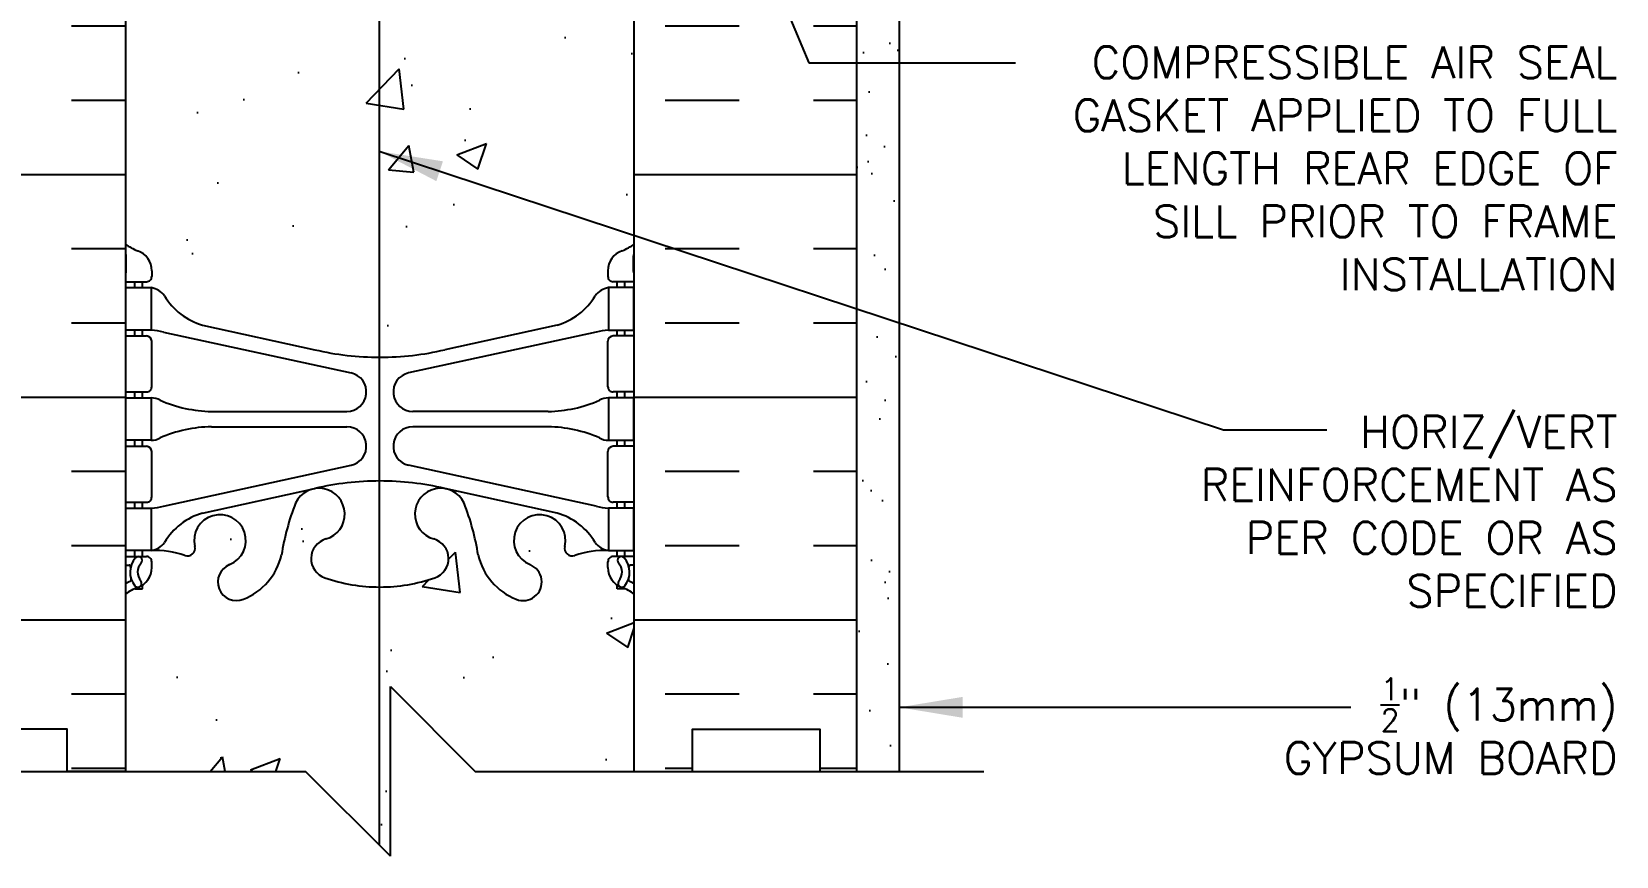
# Model space of a CAD drawing. Header units: inches. Extents: x 2793.9 to 2824.6, y 334.8 to 385.5.
# Drawn here: x 2804.16 to 2822.85, y 356.75 to 366.47 of the extents above; entities that cross this region are included whole.
import ezdxf

# ---------------------------------------------------------------- set-up
doc = ezdxf.new("R2010")
doc.units = ezdxf.units.IN
doc.header["$LTSCALE"] = 0.5
doc.header["$MEASUREMENT"] = 0
for name, color, linetype in [('HATCH', 12, 'CONTINUOUS'), ('line25', 2, 'CONTINUOUS'), ('LINE50', 5, 'CONTINUOUS'), ('LINE65', 3, 'CONTINUOUS'), ('LINE9', 9, 'CONTINUOUS'), ('TEXT', 4, 'CONTINUOUS'), ('Web_Edge', 9, 'CONTINUOUS')]:
    doc.layers.add(name, color=color, linetype=linetype)
doc.styles.add('DIM', font='romans.shx', dxfattribs={"width": 0.7})
doc.styles.get("Standard").update_dxf_attribs({"font": 'romans.shx'})
doc.dimstyles.new('ext_12', dxfattribs={"dimscale": 12, "dimtxt": 0.09375, "dimasz": 0.09375, "dimexe": 0.09375, "dimexo": 0.0625, "dimgap": 0.0625, "dimtad": 1, "dimdec": 1, "dimzin": 3, "dimdsep": 46, "dimlunit": 4, "dimtxsty": 'DIM', "dimcen": 0.09, "dimdle": 0.09375, "dimclrt": 4, "dimadec": 0, "dimazin": 0, "dimtfac": 1, "dimtdec": 1, "dimtmove": 2, "dimatfit": 3, "dimfxl": 1, "dimfrac": 2, "dimtolj": 1, "dimtzin": 0, "dimarcsym": 0})

msp = doc.modelspace()

# ---------------------------------------------------------------- hatches: boundary and pattern name
at = {"layer": 'HATCH'}
h = msp.add_hatch(dxfattribs=at)
h.set_pattern_fill('AR-SAND', color=256, scale=0.5)
h.set_pattern_definition([(37.50000000000001, (85.12762333892897, -147.0838724820486), (-0.03149667905480408, 0.9634118845065793), [0, -0.76, 0, -0.85, 0, -0.8125]), (7.499999999999999, (85.12762333892897, -147.0838724820486), (0.8848883526338636, 1.41107303261487), [0, -0.41, 0, -0.685, 0, -0.2625]), (327.5, (84.51262333892919, -147.0838724820486), (1.557070930875748, 0.002829526768482471), [0, -0.25, 0, -0.9, 0, -1.175]), (317.5, (84.51262333892919, -147.0838724820486), (1.503063302286147, 0.4388377824671247), [0, -0.125, 0, -0.59, 0, -0.675])])
edge = h.paths.add_edge_path()
edge.add_line((2814.390659898897, 376.4829871003002), (2809.515626248244, 376.4829871003002))
edge.add_line((2809.515626248244, 376.4829871003002), (2809.515626248243, 375.9829871003002))
edge.add_arc((2809.578126248243, 375.9829871003002), 0.0625, 89.99999998499231, 180, ccw=False)
edge.add_line((2809.57812624826, 376.0454871003002), (2810.546876248243, 376.0454871003002))
edge.add_line((2810.546876248243, 376.0454871003002), (2810.546876248262, 375.9829871003002))
edge.add_line((2810.546876248262, 375.9829871003002), (2813.890659898562, 375.9829871003002))
edge.add_line((2813.890659898562, 375.9829871003002), (2813.890659898564, 374.1079871003004))
edge.add_line((2813.890659898564, 374.1079871003004), (2813.890659898565, 357.7532429870645))
edge.add_line((2813.890659898565, 357.7532429870645), (2814.390659898565, 357.7532429870645))
edge.add_line((2814.390659898565, 357.7532429870645), (2814.390659898897, 376.4829871003002))
h = msp.add_hatch(dxfattribs=at)
h.set_pattern_fill('AR-SAND', color=256, scale=0.05)
h.set_pattern_definition([(37.50000000000001, (0, 0), (-0.003149667905480408, 0.09634118845065794), [0, -0.07600000000000001, 0, -0.085, 0, -0.08125]), (7.499999999999999, (0, 0), (0.08848883526338636, 0.141107303261487), [0, -0.041, 0, -0.0685, 0, -0.02625]), (327.5, (-0.0615, 0), (0.1557070930875748, 0.0002829526768482471), [0, -0.025, 0, -0.09000000000000001, 0, -0.1175]), (317.5, (-0.0615, 0), (0.1503063302286147, 0.04388377824671247), [0, -0.0125, 0, -0.059, 0, -0.0675])])
h.paths.add_polyline_path([(2809.578126248243, 375.8602344712559, -0.414213562361222), (2809.453126248243, 375.7352344712609), (2806.096141394672, 375.7352344712609), (2806.096141394672, 375.6716107857669), (2805.782539272602, 375.6716107857669), (2805.782539272602, 375.6079871003004), (2809.578126248242, 375.6079871003003)])
h.paths.add_polyline_path([(2802.515661265816, 373.6797786865083), (2802.418642597999, 373.6797786865083), (2802.390662633067, 373.6601869041439), (2802.390662633067, 357.7532429870645), (2802.515661265816, 357.7532429870645)])
h.paths.add_polyline_path([(2802.640659898565, 373.6797786865083), (2802.515661265816, 373.6797786865083), (2802.515661265816, 357.7532429870645), (2802.640659898565, 357.7532429870645)])
edge = h.paths.add_edge_path()
edge.add_line((2805.265659898565, 375.4987482450832), (2805.328159898566, 375.5533676726928))
edge.add_line((2805.328159898566, 375.5533676726928), (2805.328159898566, 375.5686253693806))
edge.add_arc((2805.265659898566, 375.5686253693805), 0.0625000000000204, 1.042204158021965e-10, 116.5650511771013)
edge.add_line((2805.237709048847, 375.624527068818), (2802.515661265816, 374.2635031773025))
edge.add_line((2802.515661265816, 374.2635031773025), (2802.515661265816, 373.7110286865083))
edge.add_line((2802.515661265816, 373.7110286865083), (2802.640659898565, 373.7110286865083))
edge.add_line((2802.640659898565, 373.7110286865083), (2802.640659898565, 374.1862482450832))
edge.add_line((2802.640659898565, 374.1862482450832), (2805.265659898565, 375.4987482450832))
edge = h.paths.add_edge_path()
edge.add_line((2805.328159898566, 375.5533676726934), (2805.390659898564, 375.6079871003))
edge.add_line((2805.390659898564, 375.6079871003), (2805.390659898564, 375.6716107857665))
edge.add_line((2805.390659898564, 375.6716107857665), (2805.052367985557, 375.6716107857669))
edge.add_line((2805.052367985557, 375.6716107857669), (2802.390662633067, 374.3407581095219))
edge.add_line((2802.390662633067, 374.3407581095219), (2802.390662633067, 373.7110286865083))
edge.add_line((2802.390662633067, 373.7110286865083), (2802.515661265816, 373.7110286865083))
edge.add_line((2802.515661265816, 373.7110286865083), (2802.515661265816, 374.2635031773025))
edge.add_line((2802.515661265816, 374.2635031773025), (2805.237709048847, 375.624527068818))
edge.add_arc((2805.265659898566, 375.5686253693805), 0.06250000000002057, 1.0419398677186109e-10, 116.56505117710131, ccw=False)
edge.add_line((2805.328159898566, 375.5686253693806), (2805.328159898566, 375.5533676726934))
h = msp.add_hatch(dxfattribs=at)
h.set_pattern_fill('INSUL', color=256, scale=7)
h.set_pattern_definition([(0, (85.12762333892897, -147.0838724820486), (0, 2.625), []), (0, (85.12762333892897, -146.2088724820486), (0, 2.625), [0.875, -0.875]), (0, (85.12762333892897, -145.3338724820486), (0, 2.625), [0.875, -0.875])])
h.paths.add_polyline_path([(2805.265659898565, 375.4987482450832), (2802.640659898565, 374.1862482450832), (2802.640659898565, 357.7532429870645), (2803.078159898565, 357.7532429870645), (2803.078159898565, 358.2532429870645), (2804.578159898565, 358.2532429870645), (2804.578159898565, 357.7532429870645), (2805.265659898565, 357.7532429870645)])
h.paths.add_polyline_path([(2813.890659898562, 375.6079871003002), (2811.265659898565, 375.6079871003002), (2811.265659898565, 357.7532429870645), (2811.953159898565, 357.7532429870645), (2811.953159898565, 358.2532429870645), (2813.453159898565, 358.2532429870645), (2813.453159898565, 357.7532429870645), (2813.890659898565, 357.7532429870645)])
h = msp.add_hatch(dxfattribs=at)
h.set_pattern_fill('AR-CONC', color=256, scale=0.5)
h.set_pattern_definition([(49.99999999999999, (0, 0), (3.586300913003767, -0.3137606749129755), [0.375, -4.125]), (355, (0, 0), (-0.693756668065, 3.760960668500059), [0.3, -3.3]), (100.45144446, (0.298858405, -0.02614672), (2.89254423363556, 3.447199954843147), [0.3187009599999999, -3.505710559999999]), (46.18420000000001, (0, 1), (5.336206653357862, -0.8275964039653827), [0.5625, -6.1875]), (96.63563549, (0.444683725, 0.931033465), (4.673309728371142, 4.870593003872752), [0.47805171, -5.258568799999999]), (351.1841639899999, (0, 1), (4.673309725273866, 4.870593001349951), [0.45, -4.950000005]), (21, (0.5, 0.75), (2.984535260592308, -2.013094453326694), [0.375, -4.125]), (326.0000000000001, (0.5, 0.75), (1.216576659607909, 3.625750225234265), [0.3, -3.3]), (71.45144474, (0.74871127, 0.58224213), (4.201111883649856, 1.612655764031769), [0.31870095, -3.50571056]), (37.50000000000001, (0, 0), (0.06079927658645334, 1.664469269156557), [0, -3.26, 0, -3.35, 0, -3.3125]), (7.499999999999999, (0, 0), (1.315347687210743, 1.972058559411801), [0, -1.91, 0, -3.185, 0, -1.2625]), (327.5, (-1.115, 0), (2.669112180862045, -0.1127743586718988), [0, -1.25, 0, -3.9, 0, -5.175]), (317.5, (-1.615, 0), (2.915930846711931, 0.5005249116615886), [0, -1.625, 0, -2.59, 0, -3.675])])
h.paths.add_polyline_path([(2811.265659898565, 359.8422615056346, 0.06439757034024556), (2811.155656278451, 359.9082210308979), (2811.065656278451, 359.908221030891), (2811.065656278448, 359.9499470908152, -0.249069420179812), (2810.955656278432, 360.1570702425846), (2810.955656278428, 360.2245702425947, -0.4142135623889474), (2811.018156278428, 360.2870702425981), (2811.065656278426, 360.2870702425981), (2811.065656278422, 360.3570702425981), (2810.960656278436, 360.3570702425981, 0.1004604156423134), (2810.566957808368, 360.2999074867502, -0.6014354320923879), (2810.447454338144, 360.4047908291742, 2.182094824738324), (2810.03737418428, 360.1918813977251, -1), (2809.873945612851, 359.7833583236635, -0.244379511355495), (2809.425537740044, 360.3041152281133, 0.05315652255457268), (2809.259698285829, 360.9181968600251, 0.2232530870830001), (2809.059370502442, 361.0830507109663), (2809.039752170502, 361.0873621036633, 0.9554715931209377), (2808.901468186502, 360.4938921683828, -0.7355925422348822), (2808.914253056937, 360.0358455912427, -0.08275514747013395), (2808.265659898565, 359.927756507463, -0.08275514747013424), (2807.617066740193, 360.0358455912427, -0.7355925422306615), (2807.629851610629, 360.493892168382, 0.9554715931491872), (2807.491567626628, 361.0873621036633), (2807.471949294688, 361.0830507109663, 0.2232530870829838), (2807.271621511301, 360.9181968600251, 0.05315652255457474), (2807.105782057086, 360.3041152281133, -0.244379511355529), (2806.657374184279, 359.7833583236634, -1), (2806.49394561285, 360.1918813977251, 2.182094824735673), (2806.083865458985, 360.4047908291741, -0.6014354320887495), (2805.964361988762, 360.2999074867502, 0.1004604156423397), (2805.570663518694, 360.3570702425981), (2805.465663518708, 360.3570702425981), (2805.465663518704, 360.2870702425981), (2805.513163518702, 360.2870702425981, -0.4142135623889495), (2805.575663518702, 360.2245702425947), (2805.575663518698, 360.1570702425846, -0.2490694201798122), (2805.465663518682, 359.9499470908152), (2805.465663518679, 359.908221030891), (2805.375663518679, 359.9082210308979, 0.06439757034079337), (2805.265659898565, 359.8422615056339), (2805.265659898565, 357.7532429870645), (2807.390659898565, 357.7532429870645), (2808.390659898565, 356.7532429870645), (2808.390659898565, 358.7532429870645), (2809.390659898565, 357.7532429870645), (2811.265659898565, 357.7532429870645)])
h.paths.add_polyline_path([(2811.265659898565, 369.5346069945677, 0.08241458984424423), (2811.122322945096, 369.6137134711367, -0.3178372451770448), (2810.955656278432, 369.8494157315176), (2810.955656278429, 369.9169157315277, -0.4142135623888782), (2811.018156278429, 369.979415731531), (2811.065656278214, 369.979415731531), (2811.065656278219, 370.0494157315311), (2810.960656278437, 370.0494157315311, -0.1889729320641383), (2810.804787202749, 370.14426021992, 0.1963228336437973), (2810.355656278389, 370.4905199400485), (2809.033800709559, 370.781015506303, 0.05779469062726022), (2808.265659898565, 370.8701019963963, 0.05779469062719405), (2807.497519087571, 370.781015506303), (2806.175663518741, 370.4905199400485, 0.1963228336438721), (2805.726532594381, 370.1442602199198, -0.1889729320639268), (2805.570663518693, 370.0494157315311), (2805.465663518911, 370.0494157315311), (2805.465663518916, 369.979415731531), (2805.513163518701, 369.979415731531, -0.4142135623888782), (2805.575663518701, 369.9169157315277), (2805.575663518698, 369.8494157315176, -0.3178372451770019), (2805.408996852034, 369.6137134711367, 0.08241458984464059), (2805.265659898565, 369.5346069945672), (2805.265659898565, 363.9718789795617, 0.08241458984463503), (2805.408996852034, 363.8927725029923, -0.3178372451770453), (2805.575663518698, 363.6570702426114), (2805.575663518701, 363.5895702426013, -0.4142135623888824), (2805.513163518701, 363.5270702425979), (2805.465663518916, 363.5270702425979), (2805.465663518911, 363.4570702425979), (2805.570663518693, 363.4570702425979, -0.1889729320639259), (2805.726532594381, 363.3622257542091, 0.1963228336438689), (2806.175663518741, 363.0159660340805), (2807.497519087571, 362.7254704678259, 0.05779469062725823), (2808.265659898565, 362.6363839777327, 0.05779469062719406), (2809.033800709559, 362.7254704678259), (2810.355656278389, 363.0159660340805, 0.1963228336438453), (2810.804787202749, 363.3622257542091, -0.1889729320639923), (2810.960656278437, 363.4570702425979), (2811.065656278219, 363.4570702425979), (2811.065656278214, 363.5270702425979), (2811.018156278429, 363.5270702425979, -0.4142135623888824), (2810.955656278429, 363.5895702426013), (2810.955656278432, 363.6570702426114, -0.317837245177002), (2811.122322945096, 363.8927725029922, 0.08241458984415823), (2811.265659898565, 363.9718789795612)])
h.paths.add_polyline_path([(2811.265659898565, 375.6079871003002), (2806.157539272602, 375.6079871003004), (2806.157539272602, 375.2251248811181), (2806.141914272602, 375.1938748811177), (2806.126289272602, 375.2251248811177), (2806.126289272602, 375.6079871003004), (2805.390659898564, 375.6079871003004), (2805.265659898565, 375.4987482450832), (2805.265659898565, 373.664224468495, 0.06439757034079376), (2805.375663518679, 373.5982649432311), (2805.465663518679, 373.598264943238), (2805.465663518682, 373.5565388833138, -0.2490694201798126), (2805.575663518698, 373.3494157315444), (2805.575663518702, 373.2819157315342, -0.4142135623889448), (2805.513163518702, 373.2194157315309), (2805.465663518704, 373.2194157315309), (2805.465663518708, 373.1494157315309), (2805.570663518694, 373.1494157315309, 0.1004604156424771), (2805.964361988762, 373.206578487379, -0.6014354320898769), (2806.083865458986, 373.1016951449548, 2.182094824738324), (2806.49394561285, 373.3146045764038, -1), (2806.657374184279, 373.7231276504655, -0.2443795113554789), (2807.105782057086, 373.2023707460157, 0.05315652255458198), (2807.271621511301, 372.5882891141038, 0.2232530870829209), (2807.471949294688, 372.4234352631626), (2807.491567626628, 372.4191238704656, 0.9554715931209267), (2807.629851610628, 373.0125938057462, -0.7355925422348867), (2807.617066740193, 373.4706403828862, -0.08275514747013449), (2808.265659898565, 373.5787294666659, -0.08275514747013415), (2808.914253056937, 373.4706403828862, -0.7355925422306508), (2808.901468186501, 373.012593805747, 0.9554715931492623), (2809.039752170502, 372.4191238704656), (2809.059370502442, 372.4234352631626, 0.2232530870829204), (2809.259698285829, 372.5882891141038, 0.05315652255458083), (2809.425537740044, 373.2023707460156, -0.2443795113555464), (2809.873945612851, 373.7231276504655, -1), (2810.03737418428, 373.3146045764039, 2.182094824735668), (2810.447454338145, 373.1016951449549, -0.6014354321000387), (2810.566957808371, 373.2065784873778, 0.1004604156416147), (2810.960656278436, 373.1494157315309), (2811.065656278422, 373.1494157315309), (2811.065656278426, 373.2194157315309), (2811.018156278428, 373.2194157315309, -0.4142135623889448), (2810.955656278428, 373.2819157315342), (2810.955656278432, 373.3494157315444, -0.2490694201798126), (2811.065656278448, 373.5565388833138), (2811.065656278451, 373.598264943238), (2811.155656278451, 373.5982649432311, 0.06439757034047001), (2811.265659898565, 373.6642244684946)])
h.paths.add_polyline_path([(2807.354676737811, 374.0454871003), (2807.370147930791, 374.0454871003, -0.01576132503847412)], flags=16)

# ---------------------------------------------------------------- linework, layer by layer
at = {"layer": 'line25'}
for p, q in [((2805.265659898565, 375.4987482450832), (2805.265659898565, 357.7532429870645)), ((2811.265659898565, 357.7532429870645), (2811.265659898565, 375.6079871003002))]:
    msp.add_line(p, q, dxfattribs=at)
at = {"layer": 'LINE50'}
msp.add_line((2813.890659898565, 357.7532429870645), (2813.890659898562, 375.6079871003002), dxfattribs=at)
for points in [[(2805.265659898565, 357.7532429870645), (2804.578159898565, 357.7532429870645), (2804.578159898565, 358.2532429870645), (2803.078159898565, 358.2532429870645), (2803.078159898565, 357.7532429870645), (2802.640659898565, 357.7532429870645)], [(2811.265659898565, 357.7532429870645), (2811.953159898565, 357.7532429870645), (2811.953159898565, 358.2532429870645), (2813.453159898565, 358.2532429870645), (2813.453159898565, 357.7532429870645), (2813.890659898565, 357.7532429870645)]]:
    msp.add_lwpolyline(points, dxfattribs=at)
at = {"layer": 'LINE65'}
msp.add_line((2808.258923650957, 373.2437484014509), (2808.258923650957, 356.8849792346724), dxfattribs=at)
at = {"layer": 'LINE9'}
for p, q in [((2814.390659898897, 376.4829871003002), (2814.390659898565, 357.7532429870645)), ((2808.390659898565, 356.7532429870645), (2808.390659898565, 358.7532429870645)), ((2808.390659898565, 358.7532429870645), (2809.390659898565, 357.7532429870645)), ((2801.390659898565, 357.7532429870645), (2807.390659898565, 357.7532429870645)), ((2808.390659898565, 356.7532429870645), (2807.390659898565, 357.7532429870645)), ((2809.390659898565, 357.7532429870645), (2815.390659898565, 357.7532429870645))]:
    msp.add_line(p, q, dxfattribs=at)
at = {"layer": 'Web_Edge'}
for p, q in [((2805.275663518963, 363.6470702425966), (2805.275663518978, 363.8331403009731)), ((2811.255656278166, 363.6470702425966), (2811.255656278151, 363.8331403009731)), ((2805.265659898565, 363.5270702425979), (2805.513163518701, 363.5270702425979)), ((2805.375663518678, 363.4570702425979), (2805.375663518678, 363.5270702425979)), ((2805.465663518911, 363.4570702425979), (2805.465663518916, 363.5270702425979)), ((2805.575663518698, 363.657070242617), (2805.575663518701, 363.5895702426008)), ((2810.955656278432, 363.657070242617), (2810.955656278429, 363.5895702426008)), ((2811.265659898565, 363.5270702425979), (2811.018156278429, 363.5270702425979)), ((2811.065656278219, 363.4570702425979), (2811.065656278214, 363.5270702425979)), ((2811.155656278452, 363.4570702425979), (2811.155656278452, 363.5270702425979)), ((2805.375663518678, 362.887070242598), (2805.375663518678, 362.9570702425979)), ((2805.465663518873, 362.8870702425979), (2805.465663518878, 362.9570702425979)), ((2805.714663394863, 362.9332675690733), (2807.925898641521, 362.4517096140547)), ((2806.175663518743, 363.01596603408), (2807.497519087574, 362.7254704678253)), ((2810.816656402267, 362.9332675690733), (2808.605421155609, 362.4517096140547)), ((2810.355656278387, 363.01596603408), (2809.033800709556, 362.7254704678253)), ((2811.065656278256, 362.8870702425979), (2811.065656278252, 362.9570702425979)), ((2811.155656278452, 362.887070242598), (2811.155656278452, 362.9570702425979)), ((2805.265659898565, 362.887070242598), (2805.513163518702, 362.887070242598)), ((2805.575663518702, 362.289570242598), (2805.575663518702, 362.824570242598)), ((2810.955656278428, 362.289570242598), (2810.955656278428, 362.824570242598)), ((2811.265659898565, 362.887070242598), (2811.018156278428, 362.887070242598)), ((2805.265659898565, 362.2270702425981), (2805.513163518702, 362.227070242598)), ((2805.375663518678, 362.1570702425979), (2805.375663518678, 362.227070242598)), ((2805.465663518826, 362.1570702425979), (2805.465663518831, 362.2270702425979)), ((2811.265659898565, 362.2270702425981), (2811.018156278428, 362.227070242598)), ((2811.065656278304, 362.1570702425979), (2811.065656278299, 362.2270702425979)), ((2811.155656278452, 362.1570702425979), (2811.155656278452, 362.227070242598)), ((2806.280389478779, 361.9970702425979), (2807.876531113817, 361.9970702425978)), ((2810.250930318351, 361.9970702425979), (2808.654788683313, 361.9970702425978)), ((2806.280389478779, 361.8170702425979), (2807.876531113817, 361.8170702425978)), ((2810.250930318351, 361.8170702425979), (2808.654788683313, 361.8170702425978)), ((2805.375663518678, 361.5870702425979), (2805.375663518678, 361.6570702425979)), ((2805.465663518789, 361.587070242598), (2805.465663518794, 361.6570702425979)), ((2811.065656278341, 361.587070242598), (2811.065656278336, 361.6570702425979)), ((2811.155656278452, 361.5870702425979), (2811.155656278452, 361.6570702425979)), ((2805.265659898565, 361.587070242598), (2805.513163518702, 361.587070242598)), ((2805.575663518702, 360.9895702425979), (2805.575663518702, 361.524570242598)), ((2810.955656278428, 360.9895702425979), (2810.955656278428, 361.524570242598)), ((2811.265659898565, 361.587070242598), (2811.018156278428, 361.587070242598)), ((2805.714663394863, 360.8808729161225), (2807.925898641521, 361.3624308711412)), ((2810.816656402267, 360.8808729161225), (2808.605421155609, 361.3624308711412)), ((2806.175663518743, 360.7981744511158), (2807.497519087574, 361.0886700173705)), ((2810.355656278387, 360.7981744511158), (2809.033800709556, 361.0886700173705)), ((2805.265659898565, 360.9270702425981), (2805.513163518702, 360.9270702425979)), ((2805.375663518679, 360.8570702425981), (2805.375663518679, 360.927070242598)), ((2805.465663518742, 360.8570702425981), (2805.465663518747, 360.9270702425979)), ((2811.265659898565, 360.9270702425981), (2811.018156278428, 360.9270702425979)), ((2811.065656278388, 360.8570702425981), (2811.065656278383, 360.9270702425979)), ((2811.155656278451, 360.8570702425981), (2811.155656278451, 360.927070242598)), ((2805.375663518679, 360.2870702425981), (2805.375663518679, 360.3570702425981)), ((2805.465663518704, 360.2870702425981), (2805.465663518708, 360.3570702425981)), ((2811.065656278426, 360.2870702425981), (2811.065656278422, 360.3570702425981)), ((2811.155656278451, 360.2870702425981), (2811.155656278451, 360.3570702425981)), ((2805.265659898565, 360.287070242598), (2805.513163518702, 360.2870702425981)), ((2805.265659898565, 360.1870702425981), (2805.307539055088, 360.187070242598)), ((2805.575663518698, 360.157070242579), (2805.575663518702, 360.2245702425952)), ((2810.955656278432, 360.157070242579), (2810.955656278428, 360.2245702425952)), ((2811.265659898565, 360.287070242598), (2811.018156278428, 360.2870702425981)), ((2811.265659898565, 360.1870702425981), (2811.223780742042, 360.187070242598)), ((2805.465663518679, 359.908221030891), (2805.465663518682, 359.9499470908152)), ((2811.065656278451, 359.908221030891), (2811.065656278448, 359.9499470908152)), ((2805.375663518679, 359.9082210308979), (2805.465663518679, 359.908221030891)), ((2811.155656278451, 359.9082210308979), (2811.065656278451, 359.908221030891))]:
    msp.add_line(p, q, dxfattribs=at)
for points in [[(2805.270663518863, 363.4570702425979), (2805.570663518864, 363.4570702425979), (2805.570663518864, 362.9570702425979), (2805.270663518863, 362.9570702425979)], [(2811.260656278267, 363.4570702425979), (2810.960656278266, 363.4570702425979), (2810.960656278266, 362.9570702425979), (2811.260656278267, 362.9570702425979)], [(2805.270663518779, 362.1570702425979), (2805.570663518779, 362.1570702425979), (2805.570663518779, 361.6570702425979), (2805.270663518779, 361.6570702425979)], [(2811.260656278351, 362.1570702425979), (2810.960656278351, 362.1570702425979), (2810.960656278351, 361.6570702425979), (2811.260656278351, 361.6570702425979)], [(2805.270663518694, 360.8570702425981), (2805.570663518694, 360.8570702425981), (2805.570663518694, 360.3570702425981), (2805.270663518694, 360.3570702425981)], [(2811.260656278436, 360.8570702425981), (2810.960656278436, 360.8570702425981), (2810.960656278436, 360.3570702425981), (2811.260656278436, 360.3570702425981)]]:
    msp.add_lwpolyline(points, close=True, dxfattribs=at)
for centre, radius, start, end in [((2805.575663518708, 364.3641770237809), 0.5, 231.6833368004277, 250.5287793646984), ((2805.325663518698, 363.6570702425979), 0.25, 4.360973023723161e-09, 70.52877936469841), ((2811.205656278432, 363.6570702425979), 0.25, 109.4712206353016, 179.999999995639), ((2810.955656278422, 364.3641770237809), 0.5, 289.4712206353016, 308.3166631995724), ((2805.575663518708, 364.3641770237809), 0.6, 238.8906737236486, 238.9270490927651), ((2805.255663518978, 363.8331403009747), 0.02, 359.9999999952775, 58.92704909233837), ((2811.275656278152, 363.8331403009747), 0.02, 121.0729509076616, 180.0000000047225), ((2810.955656278422, 364.3641770237809), 0.6, 301.0729509072349, 301.1093262763513), ((2805.255663518964, 363.6470702425981), 0.02, 299.9880245406576, 359.9999999955674), ((2805.513163518701, 363.5895702425979), 0.0625, 270, 2.605510395054913e-09), ((2811.018156278429, 363.5895702425979), 0.0625, 179.9999999973945, 270), ((2811.275656278166, 363.6470702425981), 0.02, 180.0000000044326, 240.0119754593423), ((2805.527605174423, 363.2108061993664), 0.25, 37.27766183479327, 80.08230222117953), ((2806.375034927546, 363.7389812769011), 0.75, 210.1549804662936, 254.5838091142823), ((2810.156284869583, 363.7389812769011), 0.75, 285.4161908857176, 329.8450195337064), ((2811.003714622707, 363.2108061993664), 0.25, 99.9176977788205, 142.7223381652067), ((2805.480014757739, 361.9611873166786), 1, 76.42908795296458, 84.7990690789168), ((2811.051305039391, 361.9611873166786), 1, 95.2009309210832, 103.5709120470354), ((2805.513163518702, 362.824570242598), 0.0625, 0, 89.99999999997395), ((2811.018156278428, 362.824570242598), 0.0625, 90.00000000002606, 180), ((2808.265659898565, 365.9925421763907), 3.356158198657952, 256.7691508398008, 270), ((2808.265659898565, 365.9925421763907), 3.356158198657952, 270, 283.2308491601992), ((2807.876531113817, 362.227070242598), 0.23, 270, 77.6055086569842), ((2808.654788683313, 362.227070242598), 0.23, 102.3944913430158, 270), ((2805.513163518702, 362.289570242598), 0.0625, 269.9999999999739, 0), ((2811.018156278428, 362.289570242598), 0.0625, 180, 270.000000000026), ((2805.566540763692, 361.9383865832085), 0.218722518258797, 60.49374658855962, 88.91995365505842), ((2805.566540763692, 361.9383865832085), 0.218722518258797, 60.49374658855962, 88.91995365505842), ((2806.310539239596, 363.5967861523527), 1.6, 246.5673388929701, 268.9202773152411), ((2806.310539239596, 363.5967861523527), 1.6, 246.5673388929701, 268.9202773152411), ((2810.220780557534, 363.5967861523527), 1.6, 271.0797226847589, 293.4326611070299), ((2810.220780557534, 363.5967861523527), 1.6, 271.0797226847589, 293.4326611070299), ((2810.964779033438, 361.9383865832085), 0.218722518258797, 91.08004634494158, 119.5062534114404), ((2810.964779033438, 361.9383865832085), 0.218722518258797, 91.08004634494158, 119.5062534114404), ((2806.310539239596, 360.2173543328431), 1.6, 91.0797226847589, 113.4326611070299), ((2807.876531113817, 361.5870702425978), 0.23, 282.3944913430158, 90), ((2808.654788683313, 361.5870702425978), 0.23, 90, 257.6055086569842), ((2810.220780557534, 360.2173543328431), 1.6, 66.56733889297013, 88.9202773152411), ((2805.566540763692, 361.8757539019874), 0.218722518258797, 271.0800463449416, 299.5062534114404), ((2810.964779033438, 361.8757539019874), 0.218722518258797, 240.4937465885596, 268.9199536550584), ((2805.513163518702, 361.524570242598), 0.0625, 0, 89.99999999997395), ((2811.018156278428, 361.524570242598), 0.0625, 90.00000000002606, 180), ((2807.547188593488, 360.7874766121072), 0.3050000000005331, 285.7253459502909, 154.6218268215172), ((2808.265659898565, 357.8215983088052), 3.356158198657952, 90, 103.2308491601992), ((2808.265659898565, 357.8215983088052), 3.356158198657952, 76.76915083980084, 90), ((2808.984131203642, 360.7874766121072), 0.3050000000005331, 25.37817317848285, 254.2746540497091), ((2805.513163518702, 360.9895702425979), 0.0625, 269.9999999999739, 0), ((2805.480014757739, 361.8529531685172), 1, 275.2009309210832, 283.5709120470354), ((2810.068623399016, 359.8334017456724), 3, 158.8016100229433, 170.972732592781), ((2806.462696398114, 359.8334017456724), 3, 9.027267407219, 21.19838997705668), ((2811.051305039391, 361.8529531685172), 1, 256.4290879529646, 264.7990690789168), ((2811.018156278428, 360.9895702425979), 0.0625, 180, 270.000000000026), ((2806.375034927546, 360.0751592082947), 0.75, 105.4161908857177, 149.8450195337064), ((2806.380659898565, 360.4750621649723), 0.305, 291.803747989386, 193.320494331911), ((2810.150659898565, 360.4750621649723), 0.305, 346.6795056680889, 248.196252010614), ((2810.156284869583, 360.0751592082947), 0.75, 30.15498046629356, 74.58380911428232), ((2805.527605174423, 360.6033342858294), 0.25, 279.9176977788205, 322.7223381652067), ((2805.626696462842, 359.3586413221585), 1, 70.09329683866083, 93.21213356207575), ((2805.996286771896, 360.3840550251682), 0.09, 251.1348611973763, 13.32049433189205), ((2807.694897919198, 360.2628749011893), 0.2400000000001667, 105.7253459503446, 251.0770360935626), ((2808.836421877932, 360.2628749011893), 0.2400000000001667, 288.9229639064374, 74.27465404965542), ((2810.535033025234, 360.3840550251682), 0.09, 166.679505668108, 288.8651388026237), ((2810.904623334288, 359.3586413221585), 1, 86.78786643792428, 109.9067031613392), ((2811.003714622707, 360.6033342858294), 0.25, 217.2776618347933, 260.0823022211795), ((2805.307539055088, 360.167070242598), 0.02, 345.845934204207, 90), ((2805.569370927153, 360.102510836265), 0.25, 137.5391321572058, 219.8854880037396), ((2805.418134517682, 360.240903568915), 0.0450000000000605, 317.5391321572843, 137.5391321569826), ((2805.325663518698, 360.1570702425981), 0.25, 289.4712206353016, 359.999999995639), ((2805.569370927153, 360.102510836265), 0.16, 137.539132157245, 219.9999228010385), ((2805.513163518702, 360.2245702425981), 0.0625, 359.9999999973945, 90), ((2806.575659898565, 359.9876198606943), 0.22, 111.8037479894417, 291.8037479894417), ((2806.380659898565, 360.4750621649723), 0.7450000000000001, 291.803747989386, 346.7347785161294), ((2810.150659898565, 360.4750621649723), 0.7450000000000001, 193.2652214838705, 248.196252010614), ((2809.955659898565, 359.9876198606943), 0.22, 248.1962520105583, 68.19625201055833), ((2811.018156278428, 360.2245702425981), 0.0625, 90, 180.0000000026055), ((2811.205656278432, 360.1570702425981), 0.25, 180.000000004361, 250.5287793646984), ((2811.113185279448, 360.240903568915), 0.0450000000000605, 42.46086784301744, 222.4608678427158), ((2810.961948869977, 360.102510836265), 0.16, 320.0000771989615, 42.46086784275496), ((2810.961948869977, 360.102510836265), 0.25, 320.1145119962604, 42.46086784279417), ((2811.223780742042, 360.167070242598), 0.02, 90, 194.1540657957929), ((2805.575663518708, 359.4499634614151), 0.6, 114.9252292854749, 121.1093262763837), ((2805.314373710242, 360.0122157499757), 0.02, 294.9252292852447, 19.20839779029676), ((2805.411604556099, 359.971614142926), 0.045009197252341, 218.5519993231414, 40.81210076661588), ((2808.265659898565, 361.927756507463), 2, 251.077036093645, 270), ((2808.265659898565, 361.927756507463), 2, 270, 288.9229639063549), ((2811.119715241031, 359.971614142926), 0.045009197252341, 139.1878992333841, 321.4480006768587), ((2811.216946086888, 360.0122157499757), 0.02, 160.7916022097033, 245.0747707147553), ((2810.955656278422, 359.4499634614151), 0.6, 58.89067372361626, 65.07477071452507), ((2805.575663518708, 359.4499634614151), 0.5, 109.4712206353016, 128.3166631996375), ((2810.955656278422, 359.4499634614151), 0.5, 51.68333680036252, 70.52877936469841)]:
    msp.add_arc(centre, radius, start, end, dxfattribs=at)

# ---------------------------------------------------------------- texts
at = {"layer": 'TEXT', "char_height": 0.375, "attachment_point": 6}
for s, insert, width in [('\\A1;{\\H1x;COMPRESSIBLE AIR SEAL GASKET APPLIED TO FULL LENGTH REAR EDGE OF SILL PRIOR TO FRAME INSTALLATION}', (2822.864441363125, 364.8633394530627), 7.209764360545705), ('\\A1;{\\H1x;HORIZ/VERT REINFORCEMENT AS PER CODE OR AS SPECIFIED}', (2822.864441363125, 360.8201202341513), 6.01679985059809), ('\\A1;{\\H0.7x;\\S1/2;}" (13mm) GYPSUM BOARD', (2822.864441363125, 358.290196331651), 4.534322902075928)]:
    msp.add_mtext(s, dxfattribs=dict(at, insert=insert, width=width))

# ---------------------------------------------------------------- leaders
at = {"layer": 'TEXT'}
for points in [[(2809.291514595891, 375.7977344712609), (2813.32393029836, 366.1076837748874), (2815.762640662382, 366.1076837748874)], [(2808.258923650957, 365.0643638180617), (2818.215302070706, 361.7818039020232), (2819.434657252717, 361.7818039020232)], [(2814.390659898565, 358.5093493822265), (2817.278215707651, 358.5093493822266), (2819.716926071673, 358.5093493822266)]]:
    msp.add_leader(points, dimstyle='ext_12', override={"dimasz": 0.0625, "dimgap": 0.0625, "dimtad": 0}, dxfattribs=at)

doc.saveas('drawing.dxf')
